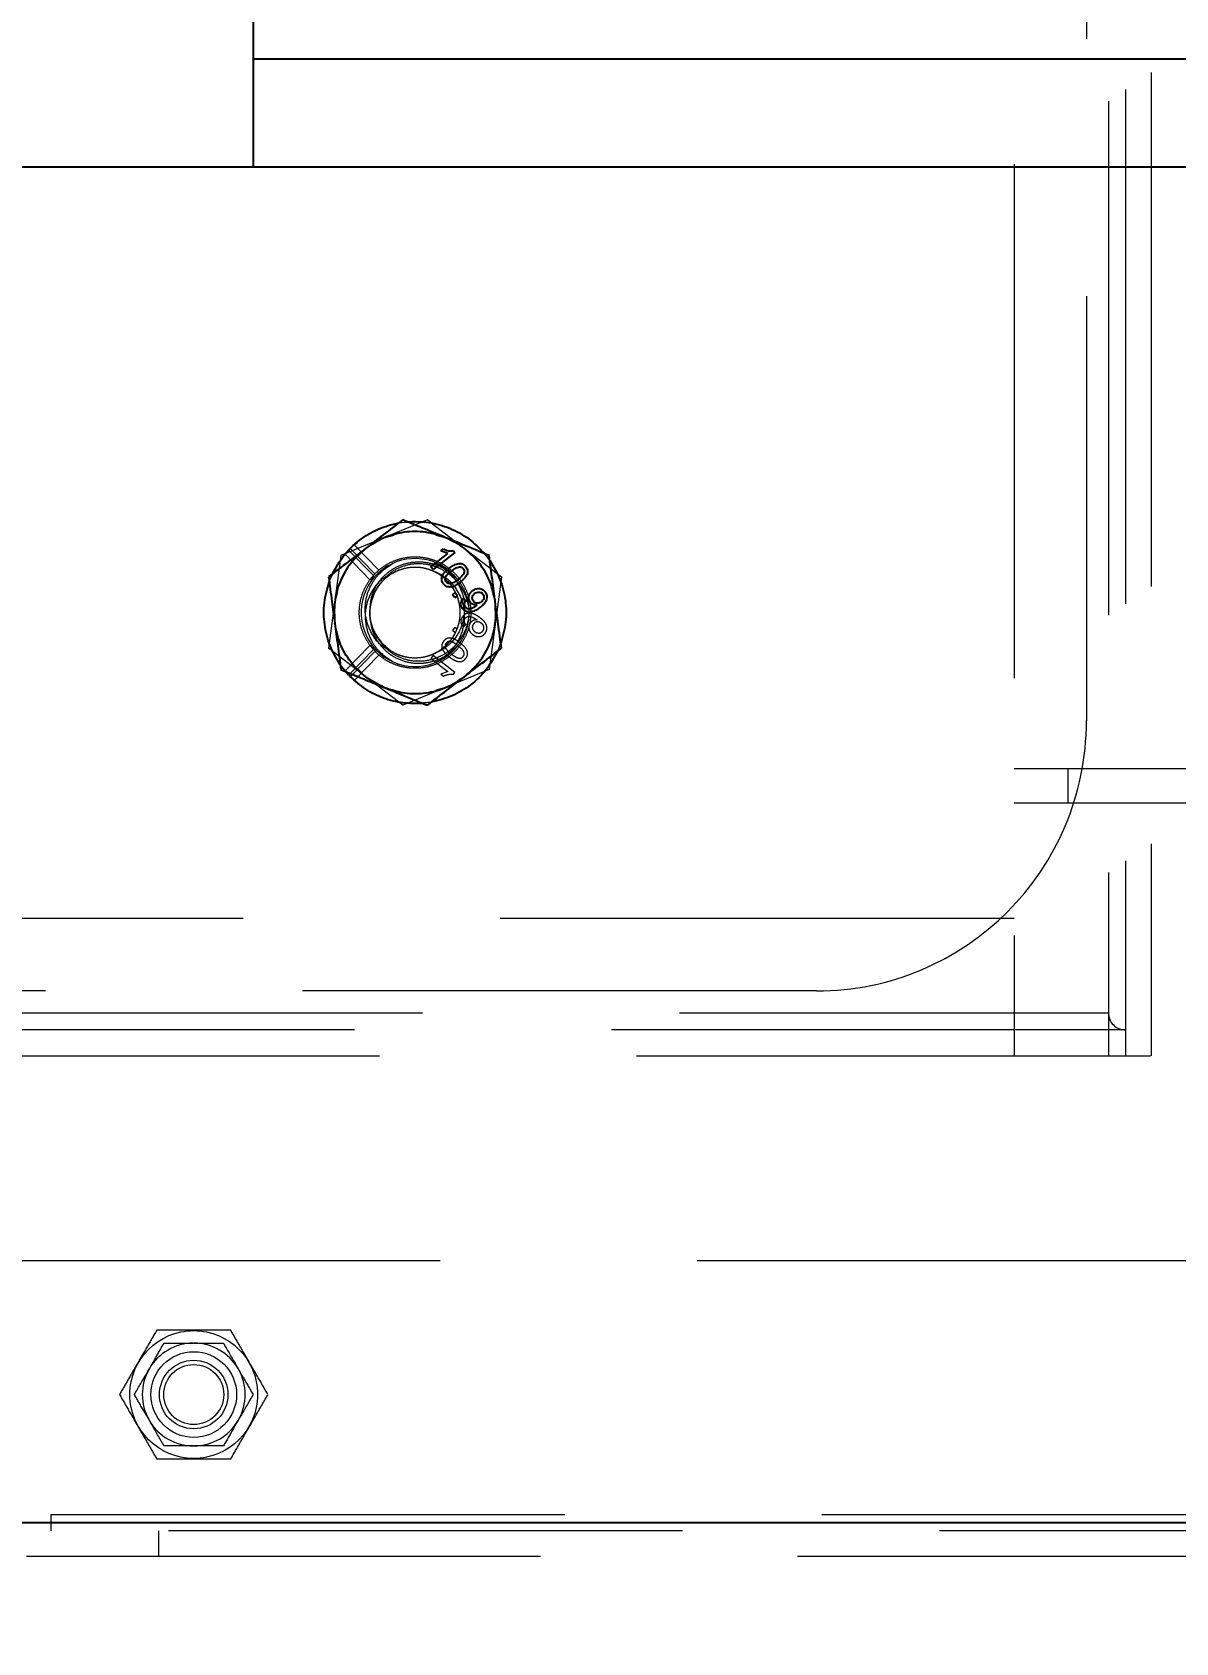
# Model space of a CAD drawing. Header units: millimetres. Extents: x 1293 to 41893, y 1011 to 26911.
# Drawn here: x 11863.1 to 12004.4, y 6409 to 6607.8 of the extents above; entities that cross this region are included whole.
import ezdxf

# ---------------------------------------------------------------- set-up
doc = ezdxf.new("R2010")
doc.units = ezdxf.units.MM
doc.header["$LTSCALE"] = 50
doc.linetypes.add('HIDDEN', pattern=[1.905, 1.27, -0.635])
doc.layers.add('CAPA_1', color=7, linetype='Continuous')
doc.layers.add('MAQUINAS', color=11, linetype='Continuous')
doc.styles.add('SLDTEXTSTYLE0', font='TXT', dxfattribs={"width": 0.75})
doc.dimstyles.new('SLDDIMSTYLE0', dxfattribs={"dimtxt": 100, "dimasz": 100, "dimexe": 0, "dimexo": 0.0625, "dimgap": 25, "dimtad": 2, "dimdec": 0, "dimlfac": 1.5, "dimrnd": 1e-09, "dimzin": 12, "dimdsep": 46, "dimtxsty": 'SLDTEXTSTYLE0', "dimsah": 1, "dimcen": 0.09, "dimadec": 0, "dimazin": 3, "dimtfac": 1, "dimtdec": 0, "dimtofl": 0, "dimtmove": 0, "dimatfit": 3, "dimfxl": 1, "dimfrac": 2, "dimtolj": 1, "dimtzin": 12, "dimarcsym": 0})

# ---------------------------------------------------------------- blocks, each defined once
blk = doc.blocks.new('_D_5')
at = {"layer": 'CAPA_1', "transparency": 16777216}
for p, q in [((11574.4, 7831.18), (17588.06, 7831.18)), ((17538.06, 7831.18), (17538.06, 4708.49)), ((16485.16, 4708.49), (17588.06, 4708.49))]:
    blk.add_line(p, q, dxfattribs=at)
for points in [[(17538.06, 7831.18), (17522.68, 7731.18), (17553.45, 7731.18)], [(17538.06, 4708.49), (17553.45, 4808.49), (17522.68, 4808.49)]]:
    blk.add_solid(points, dxfattribs=at)
at = {"layer": 'CAPA_1', "transparency": 16777216, "insert": (17409.15, 6122.06), "char_height": 100, "attachment_point": 1, "rotation": 90, "style": 'SLDTEXTSTYLE0'}
blk.add_mtext('4684', dxfattribs=at)
blk = doc.blocks.new('_D_15')
at = {"layer": 'CAPA_1', "transparency": 16777216}
for p, q in [((6530.12, 8742.38), (6530.12, 9415.65)), ((16745.16, 6492), (16745.16, 9415.65)), ((6530.12, 9365.65), (16745.16, 9365.65))]:
    blk.add_line(p, q, dxfattribs=at)
for points in [[(6530.12, 9365.65), (6630.12, 9350.26), (6630.12, 9381.03)], [(16745.16, 9365.65), (16645.16, 9381.03), (16645.16, 9350.26)]]:
    blk.add_solid(points, dxfattribs=at)
at = {"layer": 'CAPA_1', "transparency": 16777216, "insert": (11452.92, 9494.55), "char_height": 100, "attachment_point": 1, "style": 'SLDTEXTSTYLE0'}
blk.add_mtext('15323', dxfattribs=at)

msp = doc.modelspace()

# ---------------------------------------------------------------- linework, layer by layer
at = {"color": 1, "linetype": 'HIDDEN', "lineweight": 18}
for p, q in [((12001.3388204, 6888.6273361), (12001.3388204, 6481.4522048)), ((11998.1638204, 6886.5058689), (11998.1638204, 6481.4522048)), ((11996.0471537, 6885.0915575), (11996.0471537, 6481.4522048)), ((11984.4054871, 6877.3128445), (11984.4054871, 6481.4522048)), ((11993.3388204, 6861.0092857), (11993.3388204, 6522.7855382)), ((11984.4054871, 6516.9022048), (12028.0054871, 6516.9022048)), ((11991.0721537, 6512.6688715), (11991.0721537, 6516.9022048)), ((11984.4054871, 6512.6688715), (12028.0054871, 6512.6688715)), ((11984.4054871, 6498.3855382), (11668.9388204, 6498.3855382)), ((11960.0054871, 6489.4522048), (11693.3388204, 6489.4522048)), ((11657.2971537, 6486.7438715), (11996.0471537, 6486.7438715)), ((11998.1638204, 6484.6272048), (11655.1804871, 6484.6272048)), ((11652.0054871, 6481.4522048), (12001.3388204, 6481.4522048)), ((12199.2558603, 6456.1188715), (11828.7222326, 6456.1188715)), ((11883.1078309, 6445.9605382), (11883.0033009, 6445.9605382)), ((11877.5824371, 6442.830801), (11877.5301721, 6442.7402754)), ((11888.5809597, 6442.7402754), (11888.5286947, 6442.830801)), ((11877.5301721, 6436.480801), (11877.5824371, 6436.3902754)), ((11888.5286947, 6436.3902754), (11888.5809597, 6436.480801)), ((11883.0033009, 6433.2605382), (11883.1078309, 6433.2605382)), ((11865.3888993, 6424.7855382), (11865.3888993, 6422.7855382)), ((11865.3888993, 6424.7855382), (12126.3888993, 6424.7855382)), ((13753.1804871, 6422.7855382), (11114.4971537, 6422.7855382)), ((11878.7222326, 6422.7855382), (11878.7222326, 6419.6105382)), ((12497.3888993, 6419.6105382), (11828.7222326, 6419.6105382))]:
    msp.add_line(p, q, dxfattribs=at)
at = {"color": 7, "linetype": 'Continuous', "lineweight": 25}
msp.add_line((11730.6958163, 6423.7929069), (13055.031483, 6423.7929069), dxfattribs=at)
at = {"color": 1, "linetype": 'HIDDEN', "lineweight": 18}
for radius in [7.8901787, 5.2916667, 4.2333333, 3.7041667]:
    msp.add_circle((11883.0555659, 6439.6105382), radius, dxfattribs=at)
for centre, radius, start, end in [((11960.0054871, 6522.7855382), 33.3333333, 270, 0), ((11998.1638204, 6486.7438715), 2.1166667, 180, 270), ((11883.0555659, 6439.6105382), 6.3502151, 90.471574246, 149.528425754), ((11883.0555659, 6439.6105382), 6.3502151, 30.471574246, 89.528425754), ((11883.0555659, 6439.6105382), 6.3502151, 150.471574246, 209.528425754), ((11883.0555659, 6439.6105382), 6.3502151, 330.471574246, 29.528425754), ((11883.0555659, 6439.6105382), 6.3502151, 210.471574246, 269.528425754), ((11883.0555659, 6439.6105382), 6.3502151, 270.471574246, 329.528425754)]:
    msp.add_arc(centre, radius, start, end, dxfattribs=at)
for points, knots in [([(11878.4768075, 6447.5480382), (11878.0786055, 6446.8595226), (11877.2735619, 6445.467553), (11876.0803324, 6443.4043862), (11874.9392053, 6441.4313076), (11874.2393193, 6440.2211619), (11873.8861659, 6439.6105382)], [0, 0, 0, 0, 0.264433571, 0.5346044925, 0.7651675047, 1, 1, 1, 1]), ([(11887.6343244, 6447.5480382), (11887.2514913, 6447.5480382), (11886.1217211, 6447.5480382), (11884.1764094, 6447.5480382), (11881.458005, 6447.5480382), (11879.580815, 6447.5480382), (11878.4768075, 6447.5480382)], [0, 0, 0, 0, 0.1281443788, 0.3781639842, 0.6342876167, 1, 1, 1, 1]), ([(11892.2249659, 6439.6105382), (11891.8265687, 6440.2993914), (11891.0211441, 6441.6920197), (11889.8277168, 6443.7555285), (11888.6867677, 6445.7282993), (11887.9872798, 6446.9377566), (11887.6343244, 6447.5480382)], [0, 0, 0, 0, 0.2646037157, 0.5349392798, 0.7653344448, 1, 1, 1, 1]), ([(11877.5824371, 6442.830801), (11877.7875555, 6443.1860764), (11878.3994979, 6444.2459917), (11878.9940974, 6445.2758682), (11879.3893917, 6445.9605382)], [0, 0, 0, 0, 0.3351922062, 1, 1, 1, 1]), ([(11879.3893917, 6445.9605382), (11879.8140656, 6445.9605382), (11880.9950437, 6445.9605382), (11882.2192885, 6445.9605382), (11883.0033009, 6445.9605382)], [0, 0, 0, 0, 0.3595950484, 1, 1, 1, 1]), ([(11883.1078309, 6445.9605382), (11883.7317315, 6445.9605382), (11884.9562196, 6445.9605382), (11886.1407508, 6445.9605382), (11886.7217401, 6445.9605382)], [0, 0, 0, 0, 0.5095195514, 1, 1, 1, 1]), ([(11886.7217401, 6445.9605382), (11886.8359896, 6445.7626523), (11887.4242616, 6444.7437353), (11888.0358689, 6443.6844004), (11888.5286947, 6442.830801)], [0, 0, 0, 0, 0.1942119601, 1, 1, 1, 1]), ([(11875.7232175, 6439.6105382), (11875.837467, 6439.808424), (11876.425739, 6440.827341), (11877.0373463, 6441.8866759), (11877.5301721, 6442.7402754)], [0, 0, 0, 0, 0.1942119601, 1, 1, 1, 1]), ([(11888.5809597, 6442.7402754), (11888.7860781, 6442.385), (11889.3980205, 6441.3250846), (11889.99262, 6440.2952081), (11890.3879144, 6439.6105382)], [0, 0, 0, 0, 0.3351922062, 1, 1, 1, 1]), ([(11873.8861659, 6439.6105382), (11874.2845632, 6438.921685), (11875.0899878, 6437.5290566), (11876.2834151, 6435.4655478), (11877.4243642, 6433.492777), (11878.1238521, 6432.2833197), (11878.4768075, 6431.6730382)], [0, 0, 0, 0, 0.2646037157, 0.5349392798, 0.7653344448, 1, 1, 1, 1]), ([(11877.5301721, 6436.480801), (11877.3250538, 6436.8360764), (11876.7131114, 6437.8959917), (11876.1185119, 6438.9258682), (11875.7232175, 6439.6105382)], [0, 0, 0, 0, 0.3351922062, 1, 1, 1, 1]), ([(11887.6343244, 6431.6730382), (11888.0325263, 6432.3615537), (11888.83757, 6433.7535234), (11890.0307995, 6435.8166902), (11891.1719266, 6437.7897688), (11891.8718126, 6438.9999145), (11892.2249659, 6439.6105382)], [0, 0, 0, 0, 0.264433571, 0.5346044925, 0.7651675047, 1, 1, 1, 1]), ([(11890.3879144, 6439.6105382), (11890.2736649, 6439.4126523), (11889.6853929, 6438.3937353), (11889.0737856, 6437.3344004), (11888.5809597, 6436.480801)], [0, 0, 0, 0, 0.1942119601, 1, 1, 1, 1]), ([(11879.3893917, 6433.2605382), (11879.2751423, 6433.458424), (11878.6868703, 6434.477341), (11878.075263, 6435.5366759), (11877.5824371, 6436.3902754)], [0, 0, 0, 0, 0.19421196006, 1, 1, 1, 1]), ([(11888.5286947, 6436.3902754), (11888.3235764, 6436.035), (11887.711634, 6434.9750846), (11887.1170345, 6433.9452081), (11886.7217401, 6433.2605382)], [0, 0, 0, 0, 0.3351922062, 1, 1, 1, 1]), ([(11883.0033009, 6433.2605382), (11882.3794003, 6433.2605382), (11881.1549123, 6433.2605382), (11879.9703811, 6433.2605382), (11879.3893917, 6433.2605382)], [0, 0, 0, 0, 0.5095195514, 1, 1, 1, 1]), ([(11886.7217401, 6433.2605382), (11886.2970663, 6433.2605382), (11885.1160881, 6433.2605382), (11883.8918434, 6433.2605382), (11883.1078309, 6433.2605382)], [0, 0, 0, 0, 0.3595950484, 1, 1, 1, 1]), ([(11878.4768075, 6431.6730382), (11879.5808178, 6431.6730382), (11881.4386387, 6431.6730382), (11884.1561369, 6431.6730382), (11886.1025603, 6431.6730382), (11887.2514974, 6431.6730382), (11887.6343244, 6431.6730382)], [0, 0, 0, 0, 0.3657108626, 0.6154157302, 0.871856154, 1, 1, 1, 1])]:
    msp.add_open_spline(points, degree=3, knots=knots, dxfattribs=at)
at = {"layer": 'MAQUINAS', "linetype": 'Continuous', "lineweight": 25}
for p, q in [((11890.3934895, 6611.1769069), (11890.3934895, 6591.1769069)), ((12177.0601733, 6604.5102403), (11890.3934895, 6604.5102403)), ((12177.0601733, 6591.1769069), (11730.6958163, 6591.1769069)), ((11915.3285114, 6543.5769087), (11912.6149231, 6541.4880993)), ((11913.5795687, 6543.7819405), (11913.9002853, 6544.028815)), ((11914.461682, 6543.4636933), (11913.5795687, 6543.7819405)), ((11915.1561177, 6543.8008667), (11915.3285114, 6543.5769087)), ((11912.347127, 6541.8359953), (11914.461682, 6543.4636933)), ((11912.6149231, 6541.4880993), (11912.347127, 6541.8359953)), ((11915.0250877, 6538.3570359), (11915.3729836, 6538.624832)), ((11915.2928838, 6538.00914), (11915.0250877, 6538.3570359)), ((11915.6407797, 6538.276936), (11915.2928838, 6538.00914)), ((11915.3729836, 6538.624832), (11915.6407797, 6538.276936)), ((11916.3823598, 6537.961319), (11916.6849454, 6537.6402027)), ((11917.9944378, 6537.0388996), (11918.0595002, 6537.091579)), ((11902.1951488, 6528.4632985), (11901.7465772, 6528.9697264)), ((11902.1951488, 6528.4632985), (11902.3884307, 6528.6612963)), ((11902.3909806, 6528.260317), (11902.6693222, 6528.5454501))]:
    msp.add_line(p, q, dxfattribs=at)
at = {"layer": 'MAQUINAS', "linetype": 'HIDDEN', "lineweight": 18}
for p, q in [((11911.9181788, 6547.6228082), (11901.2433929, 6543.2202773)), ((11912.397661, 6547.2537224), (11911.9181788, 6547.6228082)), ((11906.5807859, 6545.4215427), (11907.8274384, 6545.7535401)), ((11907.8888419, 6547.0998635), (11908.6244904, 6547.2850493)), ((11908.389318, 6547.2537224), (11909.4281789, 6547.3921073)), ((11908.8461406, 6547.314575), (11909.9689104, 6547.3740415)), ((11912.397661, 6547.2537224), (11921.0682754, 6540.5794379)), ((11912.9595406, 6545.7535401), (11914.2195581, 6545.4138537)), ((11901.8799739, 6543.4828181), (11902.1951488, 6543.8905154)), ((11902.1951488, 6543.8905154), (11905.2522558, 6540.7588164)), ((11902.3909806, 6544.0934968), (11902.8797179, 6544.5587791)), ((11905.4443317, 6540.9656453), (11902.3909806, 6544.0934968)), ((11902.8797179, 6544.5587791), (11903.2735478, 6544.8483422)), ((11905.9368248, 6541.4270801), (11902.8797179, 6544.5587791)), ((11904.2245614, 6544.0265731), (11903.3829074, 6543.187489)), ((11906.5807859, 6545.4215427), (11905.4362594, 6544.7630813)), ((11916.4932271, 6544.101123), (11917.4040715, 6543.187489)), ((11918.8069677, 6543.6157442), (11919.7408287, 6542.400596)), ((11901.2433929, 6543.2202773), (11899.7187036, 6531.774376)), ((11901.7465772, 6543.3840875), (11904.8257171, 6540.229818)), ((11906.0493076, 6541.5053336), (11905.9368248, 6541.4270801)), ((11918.9842073, 6543.4509781), (11919.6234827, 6542.6204906)), ((11899.6900463, 6539.5061077), (11899.8685086, 6540.1491578)), ((11899.7986001, 6539.9796512), (11900.1981858, 6540.9485237)), ((11899.9441788, 6540.3326349), (11900.4768943, 6541.3960519)), ((11905.2522558, 6540.7588164), (11904.8351577, 6540.1890732)), ((11905.9368248, 6541.4270801), (11905.4443317, 6540.9656453)), ((11908.385869, 6541.3876672), (11908.2581401, 6541.3216555)), ((11914.6118715, 6541.3170203), (11914.4599812, 6541.4597177)), ((11921.0682754, 6540.5794379), (11919.5435861, 6529.1335366)), ((11900.8168563, 6538.7429581), (11900.4810482, 6537.4973266)), ((11900.8168563, 6533.6108558), (11900.4810246, 6534.8719062)), ((11915.2928838, 6534.3446739), (11915.0250877, 6533.996778)), ((11915.0250877, 6533.996778), (11915.3729836, 6533.7289819)), ((11915.6407797, 6534.0768778), (11915.2928838, 6534.3446739)), ((11916.3823598, 6534.3924949), (11916.6849454, 6534.7136112)), ((11916.8319118, 6534.5717367), (11917.0029698, 6535.3104701)), ((11917.9944378, 6535.3149143), (11918.0595002, 6535.2622349)), ((11920.3059308, 6534.8564872), (11919.9701226, 6533.6108558)), ((11908.8688002, 6524.7310057), (11899.7187036, 6531.774376)), ((11901.7465772, 6528.9697264), (11904.8257171, 6532.1239959)), ((11902.3884307, 6528.6612963), (11905.2522558, 6531.5949975)), ((11904.8026534, 6532.1630695), (11905.5472969, 6531.3004024)), ((11905.2522558, 6531.5949975), (11904.8257171, 6532.1239959)), ((11905.8740151, 6532.961592), (11906.1913099, 6532.5190957)), ((11920.6740672, 6531.6120533), (11920.316065, 6530.9673646)), ((11920.9883788, 6532.3741627), (11920.5887932, 6531.4052902)), ((11921.1085643, 6532.8984468), (11920.7572598, 6531.8137698)), ((11902.4508546, 6528.2117789), (11901.1431636, 6529.7714247)), ((11901.7465772, 6528.9697264), (11901.1634963, 6529.7333233)), ((11905.4443317, 6531.3881686), (11902.6693222, 6528.5454501)), ((11905.9368248, 6530.9267338), (11902.8797179, 6527.7950348)), ((11912.6149231, 6530.8657145), (11912.347127, 6530.5178186)), ((11912.347127, 6530.5178186), (11914.461682, 6528.8901206)), ((11915.3285114, 6528.7769052), (11912.6149231, 6530.8657145)), ((11914.2151481, 6530.7534227), (11914.6608169, 6531.0717542)), ((11904.2937519, 6528.2526908), (11903.3829074, 6529.1663249)), ((11919.5435861, 6529.1335366), (11908.8688002, 6524.7310057)), ((11914.461682, 6528.8901206), (11913.5795687, 6528.5718734)), ((11913.5795687, 6528.5718734), (11913.9002853, 6528.3249989)), ((11915.1561177, 6528.5529472), (11915.3285114, 6528.7769052)), ((11914.2061931, 6526.9322711), (11912.9595406, 6526.6002738)), ((11912.4615136, 6525.1197214), (11910.9194717, 6524.9721302)), ((11912.397661, 6525.1000915), (11911.3588, 6524.9617065))]:
    msp.add_line(p, q, dxfattribs=at)
msp.add_arc((11910.3934895, 6536.1769069), 6.6666667, 37.587605897, 307.587605897, dxfattribs=at)
at = {"layer": 'MAQUINAS', "linetype": 'Continuous', "lineweight": 25}
for points, knots in [([(11908.8688002, 6547.6228082), (11908.0691385, 6547.0072613), (11906.5681901, 6545.8518926), (11905.0180312, 6544.6586437), (11904.2937519, 6544.101123)], [0, 0, 0, 0, 0.5327709195, 1, 1, 1, 1]), ([(11914.2061931, 6545.4215427), (11913.3612264, 6545.7700267), (11911.5527631, 6546.5158792), (11909.8017102, 6547.2380543), (11908.8688002, 6547.6228082)], [0, 0, 0, 0, 0.46722908045, 1, 1, 1, 1]), ([(11904.2937519, 6544.101123), (11903.5694725, 6543.5436024), (11902.0193136, 6542.3503535), (11900.5183652, 6541.1949847), (11899.7187036, 6540.5794379)], [0, 0, 0, 0, 0.4672290805, 1, 1, 1, 1]), ([(11913.9002853, 6544.028815), (11914.101165, 6543.9422677), (11914.5022299, 6543.7694725), (11914.9384068, 6543.790414), (11915.1561177, 6543.8008667)], [0, 0, 0, 0, 0.5008657323, 1, 1, 1, 1]), ([(11919.5435861, 6543.2202773), (11918.610676, 6543.6050311), (11916.8596232, 6544.3272062), (11915.0511598, 6545.0730587), (11914.2061931, 6545.4215427)], [0, 0, 0, 0, 0.5327709195, 1, 1, 1, 1]), ([(11913.7140284, 6540.5292055), (11913.7586339, 6540.6431323), (11913.84791, 6540.8711521), (11914.1532107, 6541.2583351), (11914.4349276, 6541.4924632), (11914.6227254, 6541.6485375)], [0, 0, 0, 0, 0.249753552, 0.499871473, 1, 1, 1, 1]), ([(11914.6227254, 6541.6485375), (11914.7793903, 6541.7625139), (11915.0923337, 6541.9901856), (11915.5436914, 6542.1966551), (11915.9312107, 6542.2485662), (11916.2213842, 6542.1992668), (11916.4764451, 6542.0574458), (11916.6037674, 6541.9108164), (11916.6674917, 6541.837429)], [0, 0, 0, 0, 0.2504817087, 0.5003455958, 0.6317049057, 0.7502211388, 0.8749866995, 1, 1, 1, 1]), ([(11914.8916087, 6541.3014784), (11915.0443478, 6541.4126885), (11915.2734434, 6541.5794939), (11915.6091244, 6541.7603706), (11915.7949304, 6541.7988445), (11915.8877111, 6541.8180562)], [0, 0, 0, 0, 0.5003723119, 0.7505151407, 1, 1, 1, 1]), ([(11916.3514564, 6541.6002177), (11916.3889658, 6541.5406584), (11916.463983, 6541.4215426), (11916.4752552, 6541.2062647), (11916.4236689, 6541.0013955), (11916.1913673, 6540.648679), (11915.9155885, 6540.431505), (11915.6949969, 6540.2577906)], [0, 0, 0, 0, 0.1247447425, 0.2494837578, 0.3744708184, 0.4996480989, 1, 1, 1, 1]), ([(11915.8877111, 6541.8180562), (11915.9322079, 6541.8164463), (11916.0211728, 6541.8132276), (11916.1491872, 6541.7718283), (11916.2642317, 6541.701425), (11916.322378, 6541.6339575), (11916.3514564, 6541.6002177)], [0, 0, 0, 0, 0.2501584562, 0.5001555724, 0.7500324303, 1, 1, 1, 1]), ([(11916.6674917, 6541.837429), (11916.7216995, 6541.7567672), (11916.8300706, 6541.5955097), (11916.9038804, 6541.3088636), (11916.8801669, 6541.0141647), (11916.6326365, 6540.4824365), (11916.259713, 6540.1637353), (11915.9617058, 6539.9090578)], [0, 0, 0, 0, 0.125373348, 0.2506437386, 0.375697515, 0.5011131747, 1, 1, 1, 1]), ([(11920.3059308, 6537.4973266), (11920.1852434, 6538.4033312), (11919.9269389, 6540.3424327), (11919.6768345, 6542.2199765), (11919.5435861, 6543.2202773)], [0, 0, 0, 0, 0.4672290805, 1, 1, 1, 1]), ([(11899.7187036, 6540.5794379), (11899.8519519, 6539.5791371), (11900.1020564, 6537.7015933), (11900.3603609, 6535.7624918), (11900.4810482, 6534.8564872)], [0, 0, 0, 0, 0.5327709195, 1, 1, 1, 1]), ([(11913.9191138, 6539.7218401), (11913.840132, 6539.8438028), (11913.7215079, 6540.0269805), (11913.6900919, 6540.2795923), (11913.6939399, 6540.4232119), (11913.7073323, 6540.4938747), (11913.7140284, 6540.5292055)], [0, 0, 0, 0, 0.4987953461, 0.7491482596, 0.8745764119, 1, 1, 1, 1]), ([(11915.9617058, 6539.9090578), (11915.8052382, 6539.7950803), (11915.4926804, 6539.5674001), (11915.0453025, 6539.3640692), (11914.6591066, 6539.3102948), (11914.3681045, 6539.3567122), (11914.1096783, 6539.5017297), (11913.9826754, 6539.6484236), (11913.9191138, 6539.7218401)], [0, 0, 0, 0, 0.2504758129, 0.5003473544, 0.6257683408, 0.7501761831, 0.8749696966, 1, 1, 1, 1]), ([(11914.2322202, 6539.9628565), (11914.1952495, 6540.0226013), (11914.1212876, 6540.1421239), (11914.1140539, 6540.3565989), (11914.1618898, 6540.5617749), (11914.3980343, 6540.9114773), (11914.6722645, 6541.1281622), (11914.8916087, 6541.3014784)], [0, 0, 0, 0, 0.1246963828, 0.2494616582, 0.3744323466, 0.4996371137, 1, 1, 1, 1]), ([(11915.6949969, 6540.2577906), (11915.4713527, 6540.0898913), (11915.1917524, 6539.8799833), (11914.7932118, 6539.7426537), (11914.5825782, 6539.7473587), (11914.3777, 6539.810751), (11914.2806995, 6539.9121693), (11914.2322202, 6539.9628565)], [0, 0, 0, 0, 0.5004095025, 0.6256126137, 0.7505796735, 0.875343692, 1, 1, 1, 1]), ([(11916.2635847, 6536.6761198), (11916.197602, 6536.7764766), (11916.0983825, 6536.9273849), (11916.0476987, 6537.1628949), (11916.0473534, 6537.4014878), (11916.1426582, 6537.6943131), (11916.3023752, 6537.8722234), (11916.3823598, 6537.961319)], [0, 0, 0, 0, 0.2498594906, 0.3757183909, 0.500481002, 0.7498462328, 1, 1, 1, 1]), ([(11916.6849454, 6537.6402027), (11916.6358418, 6537.5818399), (11916.5471604, 6537.4764364), (11916.4809478, 6537.3138052), (11916.4726624, 6537.1827233), (11916.4917891, 6537.0805284), (11916.530319, 6536.9835163), (11916.5704401, 6536.9273028), (11916.5904993, 6536.8991979)], [0, 0, 0, 0, 0.2764767993, 0.4993179598, 0.6237184282, 0.7494961879, 0.8747561628, 1, 1, 1, 1]), ([(11917.2268142, 6537.4400821), (11917.1879562, 6537.496743), (11917.1102664, 6537.6100264), (11917.045179, 6537.8064107), (11917.0239171, 6538.0118933), (11917.047874, 6538.216928), (11917.1121239, 6538.4141052), (11917.2479762, 6538.6547869), (11917.4038642, 6538.7917568), (11917.5074419, 6538.8827647)], [0, 0, 0, 0, 0.1250740585, 0.2500636243, 0.3732612247, 0.5001992382, 0.6242961009, 0.7503685137, 1, 1, 1, 1]), ([(11917.6215146, 6537.575099), (11917.5719705, 6537.6507777), (11917.4977398, 6537.7641652), (11917.4650189, 6537.9424987), (11917.4711114, 6538.0772984), (11917.5062836, 6538.208127), (11917.5880893, 6538.3696515), (11917.6894379, 6538.4603788), (11917.756756, 6538.5206421)], [0, 0, 0, 0, 0.24952054608, 0.37385078373, 0.49988878406, 0.62409559316, 0.75031544223, 1, 1, 1, 1]), ([(11917.5074419, 6538.8827647), (11917.6286395, 6538.9635006), (11917.8112364, 6539.0851377), (11918.0951979, 6539.1524718), (11918.3141131, 6539.1586482), (11918.5275723, 6539.1195424), (11918.798971, 6539.0105365), (11918.9484473, 6538.8510362), (11919.0483662, 6538.7444167)], [0, 0, 0, 0, 0.2498688585, 0.3764535287, 0.5003476657, 0.6272386366, 0.7508240847, 1, 1, 1, 1]), ([(11918.5862364, 6537.497039), (11918.5104856, 6537.4458975), (11918.3958724, 6537.3685188), (11918.219032, 6537.3201143), (11918.0813144, 6537.3135439), (11917.9474829, 6537.3373017), (11917.777399, 6537.4072088), (11917.6839923, 6537.5078094), (11917.6215146, 6537.575099)], [0, 0, 0, 0, 0.2499764907, 0.3782221671, 0.5003423322, 0.6274524307, 0.7508110927, 1, 1, 1, 1]), ([(11917.756756, 6538.5206421), (11917.8365059, 6538.5739978), (11917.9957958, 6538.6805687), (11918.241107, 6538.7180132), (11918.4300174, 6538.6918906), (11918.6109695, 6538.6238009), (11918.7097657, 6538.5199987), (11918.7762661, 6538.4501287)], [0, 0, 0, 0, 0.25025039885, 0.49984175183, 0.62957629764, 0.75066535386, 1, 1, 1, 1]), ([(11919.0483662, 6538.7444167), (11919.100784, 6538.6654813), (11919.2056039, 6538.5076343), (11919.2750592, 6538.2287519), (11919.2763109, 6537.9436709), (11919.1726347, 6537.5772177), (11918.8853958, 6537.1888917), (11918.5922201, 6536.9528217), (11918.4452547, 6536.8344826)], [0, 0, 0, 0, 0.1250635897, 0.2500895576, 0.3751100052, 0.5001693996, 0.7494409524, 1, 1, 1, 1]), ([(11918.7762661, 6538.4501287), (11918.825244, 6538.3719861), (11918.898438, 6538.2552074), (11918.9181221, 6538.0714325), (11918.9007257, 6537.9353892), (11918.8548388, 6537.804918), (11918.7602774, 6537.6471879), (11918.6557109, 6537.5569761), (11918.5862364, 6537.497039)], [0, 0, 0, 0, 0.2490168506, 0.3721383925, 0.4993654558, 0.6235619335, 0.7498926933, 1, 1, 1, 1]), ([(11918.4452547, 6536.8344826), (11918.2788955, 6536.7131442), (11917.9467425, 6536.4708797), (11917.462618, 6536.2635778), (11917.0483614, 6536.2302963), (11916.743272, 6536.2949343), (11916.4684479, 6536.4433582), (11916.3318916, 6536.5985109), (11916.2635847, 6536.6761198)], [0, 0, 0, 0, 0.25048494292, 0.50011851407, 0.62789918516, 0.75009236964, 0.87499367523, 1, 1, 1, 1]), ([(11916.5904993, 6536.8991979), (11916.6347094, 6536.8499506), (11916.7230927, 6536.751497), (11916.9039027, 6536.6629115), (11917.1022984, 6536.6322192), (11917.4914698, 6536.719301), (11917.7709833, 6536.8969109), (11917.9944378, 6537.0388996)], [0, 0, 0, 0, 0.1252073258, 0.2503100191, 0.3753386279, 0.5006201474, 1, 1, 1, 1]), ([(11918.0595002, 6537.091579), (11917.9810008, 6537.0885179), (11917.823509, 6537.0823766), (11917.5952182, 6537.1505329), (11917.3841908, 6537.2628683), (11917.2791947, 6537.381099), (11917.2268142, 6537.4400821)], [0, 0, 0, 0, 0.2489431767, 0.4994502947, 0.7502849385, 1, 1, 1, 1]), ([(11921.0682754, 6531.774376), (11920.935027, 6532.7746767), (11920.6849226, 6534.6522206), (11920.4266181, 6536.591322), (11920.3059308, 6537.4973266)], [0, 0, 0, 0, 0.5327709195, 1, 1, 1, 1]), ([(11900.4810482, 6534.8564872), (11900.6017356, 6533.9504826), (11900.86004, 6532.0113812), (11901.1101445, 6530.1338374), (11901.2433929, 6529.1335366)], [0, 0, 0, 0, 0.46722908045, 1, 1, 1, 1]), ([(11916.4932271, 6528.2526908), (11917.2175064, 6528.8102115), (11918.7676654, 6530.0034604), (11920.2686138, 6531.1588291), (11921.0682754, 6531.774376)], [0, 0, 0, 0, 0.4672290805, 1, 1, 1, 1]), ([(11901.2433929, 6529.1335366), (11902.1763029, 6528.7487827), (11903.9273558, 6528.0266076), (11905.7358192, 6527.2807551), (11906.5807859, 6526.9322711)], [0, 0, 0, 0, 0.5327709195, 1, 1, 1, 1]), ([(11911.9181788, 6524.7310057), (11912.7178405, 6525.3465525), (11914.2187889, 6526.5019213), (11915.7689478, 6527.6951702), (11916.4932271, 6528.2526908)], [0, 0, 0, 0, 0.5327709195, 1, 1, 1, 1]), ([(11906.5807859, 6526.9322711), (11907.4257525, 6526.5837872), (11909.2342159, 6525.8379346), (11910.9852688, 6525.1157596), (11911.9181788, 6524.7310057)], [0, 0, 0, 0, 0.46722908045, 1, 1, 1, 1])]:
    msp.add_open_spline(points, degree=3, knots=knots, dxfattribs=at)
for points in [[(11900.1981858, 6540.9485237), (11900.6335118, 6541.7334687), (11901.5041638, 6543.3033588), (11903.4701073, 6545.171126), (11905.778716, 6546.5937343), (11907.5191173, 6547.0337264), (11908.389318, 6547.2537224)], [(11914.2061931, 6545.4215427), (11913.3737599, 6545.6934749), (11911.7088934, 6546.2373392), (11909.0597769, 6546.1891388), (11906.490418, 6545.5421948), (11905.0259739, 6544.5814803), (11904.2937519, 6544.101123)], [(11909.4281789, 6547.3921073), (11910.3256243, 6547.4075765), (11912.120515, 6547.4385147), (11914.7210206, 6546.6698413), (11917.1073398, 6545.3818317), (11918.3585848, 6544.094596), (11918.9842073, 6543.4509781)], [(11904.2937519, 6544.101123), (11903.6420351, 6543.5161808), (11902.3386015, 6542.3462963), (11901.055786, 6540.0279938), (11900.3313765, 6537.4793918), (11900.4311576, 6535.7307888), (11900.4810482, 6534.8564872)], [(11920.3059308, 6537.4973266), (11920.1252143, 6538.354201), (11919.7637813, 6540.0679499), (11918.3974803, 6542.3380519), (11916.5525309, 6544.23971), (11914.9883057, 6545.0275985), (11914.2061931, 6545.4215427)], [(11919.6234827, 6542.6204906), (11920.085602, 6541.8510147), (11921.0098407, 6540.3120629), (11921.6444028, 6537.6756223), (11921.7221134, 6534.9650044), (11921.232957, 6533.2377766), (11920.9883788, 6532.3741627)], [(11901.1634963, 6529.7333233), (11900.701377, 6530.5027992), (11899.7771383, 6532.041751), (11899.1425762, 6534.6781916), (11899.0648656, 6537.3888095), (11899.554022, 6539.1160373), (11899.7986001, 6539.9796512)], [(11916.4932271, 6528.2526908), (11917.1449439, 6528.8376331), (11918.4483774, 6530.0075176), (11919.7311929, 6532.32582), (11920.4556025, 6534.8744221), (11920.3558213, 6536.6230251), (11920.3059308, 6537.4973266)], [(11906.5807859, 6526.9322711), (11905.7986732, 6527.3262154), (11904.234448, 6528.1141039), (11902.3894987, 6530.015762), (11901.0231976, 6532.285864), (11900.6617647, 6533.9996128), (11900.4810482, 6534.8564872)], [(11920.5887932, 6531.4052902), (11920.1534672, 6530.6203452), (11919.2828152, 6529.0504551), (11917.3168717, 6527.1826879), (11915.008263, 6525.7600796), (11913.2678617, 6525.3200875), (11912.397661, 6525.1000915)], [(11911.3588, 6524.9617065), (11910.5346259, 6524.9428551), (11908.8862775, 6524.9051521), (11906.4803278, 6525.5383283), (11904.2375395, 6526.6150857), (11903.0065002, 6527.7119066), (11902.3909806, 6528.260317)], [(11906.5807859, 6526.9322711), (11907.4132191, 6526.660339), (11909.0780856, 6526.1164747), (11911.7272021, 6526.1646751), (11914.296561, 6526.811619), (11915.7610051, 6527.7723336), (11916.4932271, 6528.2526908)]]:
    msp.add_open_spline(points, degree=3, dxfattribs=at)
at = {"layer": 'MAQUINAS', "linetype": 'HIDDEN', "lineweight": 18}
for points in [[(11904.8257171, 6532.1239959), (11904.5861622, 6532.4947189), (11904.1070526, 6533.2361651), (11903.6742001, 6534.4962947), (11903.4735573, 6535.8074858), (11903.5311211, 6537.1351161), (11903.8397861, 6538.4267696), (11904.3895475, 6539.6359583), (11905.1598462, 6540.7179901), (11906.1224739, 6541.6331758), (11907.2420334, 6542.3478687), (11908.4773936, 6542.8358124), (11909.7831599, 6543.0790763), (11911.1113526, 6543.0687222), (11912.4131676, 6542.8051303), (11913.6407702, 6542.2979863), (11914.7490524, 6541.5659251), (11915.6972907, 6540.635846), (11916.4506424, 6539.5419245), (11916.9814258, 6538.3243564), (11917.2701375, 6537.027881), (11917.3061688, 6535.7001367), (11917.0881957, 6534.3899112), (11916.6242277, 6533.1453485), (11915.9313127, 6532.0121791), (11915.0349134, 6531.0320426), (11913.9679614, 6530.240948), (11912.7696846, 6529.6679859), (11911.4840279, 6529.3341271), (11910.1585509, 6529.2519472), (11908.8407692, 6529.4233158), (11907.5835403, 6529.8462283), (11906.4165054, 6530.4891262), (11905.7683896, 6531.0884878), (11905.4443317, 6531.3881686)], [(11905.9685003, 6532.7707312), (11905.589204, 6533.4010804), (11904.8306112, 6534.6617789), (11904.7201278, 6536.9224387), (11905.4249953, 6539.0323672), (11906.8992309, 6540.7175537), (11908.9019631, 6541.7087948), (11911.1326974, 6541.8585726), (11913.2506434, 6541.1431755), (11914.9336852, 6539.671764), (11915.9254876, 6537.6682648), (11916.075165, 6535.4377749), (11915.3596082, 6533.3196182), (11913.8889357, 6531.6371744), (11911.8826405, 6530.6431906), (11909.6625955, 6530.5016409), (11907.5054555, 6531.1868682), (11906.4808187, 6532.2427768), (11905.9685003, 6532.7707312)], [(11915.6763002, 6540.2433987), (11915.9236046, 6539.8815399), (11916.4182134, 6539.1578222), (11916.868246, 6537.915659), (11917.1010295, 6536.6151551), (11917.0355133, 6535.7410197), (11917.0027553, 6535.303952)], [(11905.9685003, 6532.7707312), (11905.7613531, 6533.0738314), (11905.3470588, 6533.680032), (11904.9701024, 6534.720493), (11904.7751183, 6535.8098214), (11904.8299959, 6536.5420149), (11904.8574347, 6536.9081117)]]:
    msp.add_open_spline(points, degree=3, dxfattribs=at)
for points, knots in [([(11907.3400531, 6531.5066359), (11907.0443832, 6531.640792), (11906.0966851, 6532.0707967), (11904.9859085, 6533.5096224), (11904.2103812, 6535.5031284), (11904.2039399, 6537.6576487), (11904.837433, 6539.4869595), (11905.9688811, 6541.1254432), (11907.0342524, 6541.8368141), (11907.6726152, 6542.2630624)], [0, 0, 0, 0, 0.073226445, 0.2347095536, 0.3940996138, 0.5545736242, 0.712039106, 0.827455906, 1, 1, 1, 1]), ([(11904.8574347, 6536.9081117), (11904.9004896, 6537.299798), (11904.9855424, 6538.0735563), (11905.4972951, 6539.3898983), (11906.4406285, 6540.7060118), (11907.9012629, 6541.7908046), (11909.5685011, 6542.3891555), (11911.334565, 6542.5068808), (11913.0627852, 6542.119999), (11914.5647123, 6541.3485778), (11915.3301031, 6540.5875999), (11915.6763002, 6540.2433987)], [0, 0, 0, 0, 0.0816770011, 0.1613491513, 0.291035136, 0.4131476663, 0.5342207305, 0.6547643612, 0.776345221, 0.8988377529, 1, 1, 1, 1]), ([(11905.9685003, 6532.7707312), (11906.1326339, 6532.5744896), (11906.5427021, 6532.0842035), (11907.1401326, 6531.6168409), (11907.6869205, 6531.2873914), (11908.07151, 6531.0908908), (11908.5602942, 6530.8917503), (11908.9293401, 6530.7841379), (11909.1317725, 6530.7371796), (11909.1320974, 6530.7371043), (11909.1325803, 6530.7369923), (11909.1334551, 6530.7367896), (11909.1350569, 6530.7364188), (11909.1380435, 6530.7357285), (11909.1437801, 6530.7344067), (11909.1553105, 6530.7317664), (11909.1800082, 6530.7261816), (11909.2372444, 6530.7135942), (11909.4136892, 6530.6773593), (11910.015197, 6530.5812466), (11910.6974852, 6530.5783788), (11911.3597244, 6530.6735507), (11911.7398689, 6530.7517939), (11912.1657165, 6530.8742415), (11912.5419901, 6531.0183281), (11912.7703897, 6531.1231003), (11912.9991443, 6531.2351828), (11913.2898659, 6531.394618), (11913.6892293, 6531.6605646), (11914.0643415, 6531.9597847), (11914.3940258, 6532.2726235), (11914.7151187, 6532.6295658), (11915.0436075, 6533.0647019), (11915.2963204, 6533.4897424), (11915.436235, 6533.7766365), (11915.5419692, 6534.008212), (11915.6656767, 6534.315891), (11915.8058671, 6534.7749503), (11915.9061753, 6535.2443793), (11915.9692849, 6535.7480835), (11915.9850474, 6536.2510525), (11915.9567785, 6536.7159731), (11915.9025995, 6537.1137957), (11915.8443346, 6537.3990432), (11915.8018488, 6537.5677734), (11915.745659, 6537.7787829), (11915.6474657, 6538.0886375), (11915.4740844, 6538.5073943), (11915.2921129, 6538.8664305), (11915.1122514, 6539.1687956), (11914.8232889, 6539.5957278), (11914.36401, 6540.1387948), (11913.6978336, 6540.7059414), (11913.0378275, 6541.1116842), (11912.4226229, 6541.3915471), (11911.8368378, 6541.5833331), (11911.2460754, 6541.7059428), (11910.6451268, 6541.7660718), (11909.6080322, 6541.7587078), (11908.1286567, 6541.4040818), (11906.5109661, 6540.3348485), (11905.2993084, 6538.7855162), (11905.0047261, 6537.533914), (11904.8574347, 6536.9081117)], [0, 0, 0, 0, 0.0250183695, 0.062505402, 0.0734573296, 0.0875361625, 0.1047408678, 0.1250701816, 0.1250803608, 0.1250883984, 0.1251028382, 0.1251289004, 0.1251763232, 0.1252638228, 0.125429052, 0.1257527387, 0.1264220597, 0.1279084378, 0.131491095, 0.1440580079, 0.1875385461, 0.197473594, 0.2095664056, 0.2255093016, 0.2408045385, 0.2489692382, 0.2501056218, 0.265748455, 0.2813911903, 0.2970338278, 0.3126763678, 0.3258384281, 0.3440073869, 0.3659743315, 0.3741241349, 0.3752533996, 0.3909020106, 0.4065504227, 0.422198637, 0.4378466546, 0.4561989216, 0.4713844006, 0.4834019456, 0.4954852888, 0.4998684278, 0.5004379053, 0.5168673761, 0.5316456758, 0.5447725018, 0.5562475856, 0.5660706926, 0.5952358392, 0.6255591059, 0.651347791, 0.670842651, 0.691621494, 0.7115649496, 0.7298045648, 0.7506541574, 0.8129902502, 0.8753265879, 0.9376631711, 1, 1, 1, 1]), ([(11917.0027553, 6537.0498619), (11916.9259295, 6537.3612003), (11916.7722661, 6537.9839248), (11916.408209, 6538.779903), (11915.9856767, 6539.4803773), (11915.4941665, 6540.1154786), (11914.7086216, 6540.8876145), (11913.8906004, 6541.421178), (11913.1662364, 6541.7447017), (11912.7630683, 6541.8949524), (11912.3212847, 6542.025086), (11911.4649875, 6542.2033754), (11910.1715131, 6542.2405964), (11908.5365294, 6541.8083327), (11907.2165702, 6541.076847), (11906.6458752, 6540.3693669), (11906.4340805, 6540.1068088)], [0, 0, 0, 0, 0.0699532536, 0.1399172089, 0.1901926808, 0.2485512519, 0.3148798498, 0.4302467693, 0.4592136493, 0.4882059136, 0.5242061206, 0.5597320044, 0.6792737637, 0.8024253267, 0.9266766268, 1, 1, 1, 1]), ([(11912.7903042, 6542.3978171), (11913.4814107, 6541.9835545), (11914.6701236, 6541.2710169), (11915.9137592, 6539.5254745), (11916.5188274, 6537.8507629), (11916.5030298, 6536.6863022), (11916.4973287, 6536.2660609)], [0, 0, 0, 0, 0.3146952275, 0.5412802636, 0.8344529945, 1, 1, 1, 1]), ([(11908.0123678, 6541.1946376), (11907.4786315, 6540.9654892), (11906.2845834, 6540.4528499), (11904.9783245, 6538.8555054), (11904.21242, 6536.847644), (11904.2033985, 6534.6969728), (11904.8375326, 6532.8667059), (11905.9688464, 6531.2284223), (11907.0342394, 6530.5170192), (11907.6726152, 6530.0907515)], [0, 0, 0, 0, 0.1234541451, 0.2761854663, 0.4269371746, 0.578714087, 0.7276455219, 0.836807158, 1, 1, 1, 1]), ([(11912.7903042, 6529.9559968), (11913.4805148, 6530.3702328), (11914.6676868, 6531.0827246), (11915.9212046, 6532.8285606), (11916.5057118, 6534.5538148), (11916.5650659, 6536.4860901), (11916.0580818, 6538.3882355), (11914.9439588, 6539.9038542), (11913.7315902, 6540.8304285), (11913.0255686, 6541.1266696), (11912.6725488, 6541.2747939)], [0, 0, 0, 0, 0.1658148828, 0.2852039547, 0.4396784994, 0.5380553636, 0.6848651293, 0.8410092991, 0.920502639, 1, 1, 1, 1]), ([(11919.9701226, 6538.7429581), (11920.136297, 6538.3245245), (11920.3152293, 6537.8739659), (11920.3101308, 6537.3994653), (11920.3097673, 6537.3656331)], [0, 0, 0, 0, 0.9286993413, 1, 1, 1, 1]), ([(11916.4973287, 6536.087753), (11916.3652033, 6535.3946128), (11916.091309, 6533.957741), (11914.9391655, 6532.4503145), (11913.7324451, 6531.5233221), (11913.0258535, 6531.2271232), (11912.6725488, 6531.07902)], [0, 0, 0, 0, 0.3159019834, 0.6548613522, 0.8274263116, 1, 1, 1, 1]), ([(11916.2635847, 6535.677694), (11916.1976052, 6535.5773368), (11916.0983277, 6535.426332), (11916.0476726, 6535.1908033), (11916.0473975, 6534.9522163), (11916.1426557, 6534.6595004), (11916.3023744, 6534.4815903), (11916.3823598, 6534.3924949)], [0, 0, 0, 0, 0.2498591948, 0.3759561592, 0.5004815934, 0.749846529, 1, 1, 1, 1]), ([(11918.4452547, 6535.5193312), (11918.2788952, 6535.6406695), (11917.9467416, 6535.8829335), (11917.4625123, 6536.0902847), (11917.0482371, 6536.1235113), (11916.7431692, 6536.0588231), (11916.4684476, 6535.9104558), (11916.3318915, 6535.755303), (11916.2635847, 6535.677694)], [0, 0, 0, 0, 0.2504849259, 0.5001184801, 0.6280398822, 0.7500923866, 0.8749936837, 1, 1, 1, 1]), ([(11916.5904993, 6535.454616), (11916.6347094, 6535.5038633), (11916.7230927, 6535.6023169), (11916.9039027, 6535.6909024), (11917.1022984, 6535.7215946), (11917.4914698, 6535.6345129), (11917.7709833, 6535.456903), (11917.9944378, 6535.3149143)], [0, 0, 0, 0, 0.1252073258, 0.2503100191, 0.3753386279, 0.5006201474, 1, 1, 1, 1]), ([(11919.0483662, 6533.6093972), (11919.100784, 6533.6883325), (11919.2056039, 6533.8461795), (11919.2750592, 6534.125062), (11919.2763109, 6534.4101429), (11919.1726347, 6534.7765962), (11918.8853958, 6535.1649222), (11918.5922201, 6535.4009922), (11918.4452547, 6535.5193312)], [0, 0, 0, 0, 0.1250635897, 0.2500895576, 0.3751100052, 0.5001693996, 0.7494409524, 1, 1, 1, 1]), ([(11904.8574347, 6535.4457022), (11904.9004896, 6535.0540159), (11904.9855424, 6534.2802576), (11905.4972951, 6532.9639156), (11906.4406285, 6531.6478021), (11907.9012629, 6530.5630093), (11909.5685011, 6529.9646584), (11911.334565, 6529.8469331), (11913.0627852, 6530.2338149), (11914.5647123, 6531.005236), (11915.3301031, 6531.766214), (11915.6763002, 6532.1104152)], [0, 0, 0, 0, 0.0816770011, 0.1613491513, 0.291035136, 0.4131476663, 0.5342207305, 0.6547643612, 0.776345221, 0.8988377528, 1, 1, 1, 1]), ([(11917.0027553, 6535.303952), (11916.9259295, 6534.9926136), (11916.7722661, 6534.3698891), (11916.408209, 6533.5739108), (11915.9856767, 6532.8734366), (11915.4941665, 6532.2383352), (11914.7086218, 6531.4661996), (11913.8905996, 6530.932635), (11913.1662371, 6530.609113), (11912.7630653, 6530.4588583), (11912.3212989, 6530.328743), (11911.4648832, 6530.150328), (11910.173018, 6530.114812), (11908.5309086, 6530.5395256), (11907.027609, 6531.4157633), (11906.3216478, 6532.3189328), (11905.9685003, 6532.7707312)], [0, 0, 0, 0, 0.0665558736, 0.1331219292, 0.1809557008, 0.2364800043, 0.2995872587, 0.4093512185, 0.4369112805, 0.464495494, 0.4987472993, 0.5325478176, 0.6462838602, 0.7634543911, 0.8816712488, 1, 1, 1, 1]), ([(11917.0027553, 6535.303952), (11916.9214321, 6534.875542), (11916.7587854, 6534.0187194), (11916.3396355, 6533.1227788), (11916.0005984, 6532.5656407), (11915.8169811, 6532.2954716), (11915.6204864, 6532.0346422), (11915.4527187, 6531.8331918), (11915.2924469, 6531.6539645), (11914.994377, 6531.3373176), (11914.6935426, 6531.0878092), (11914.4599812, 6530.8940962)], [0, 0, 0, 0, 0.2499521683, 0.4999058112, 0.5624707111, 0.6250342165, 0.6875963471, 0.7501571225, 0.7756704072, 0.8258353254, 1, 1, 1, 1]), ([(11916.6849454, 6534.7136112), (11916.6357886, 6534.7720049), (11916.547097, 6534.8773624), (11916.4807644, 6535.0402857), (11916.4729613, 6535.1709913), (11916.4965907, 6535.3082721), (11916.5529802, 6535.3961475), (11916.5904993, 6535.454616)], [0, 0, 0, 0, 0.2770742738, 0.4999140274, 0.6248342849, 0.7503808481, 1, 1, 1, 1]), ([(11917.2268142, 6534.9137318), (11917.2066466, 6534.8859958), (11917.16631, 6534.8305217), (11917.1006983, 6534.7099762), (11917.0446996, 6534.54761), (11917.024038, 6534.341709), (11917.0478931, 6534.1366779), (11917.1121823, 6533.939589), (11917.2480615, 6533.6989508), (11917.4038621, 6533.5620584), (11917.5074419, 6533.4710492)], [0, 0, 0, 0, 0.0626107389, 0.1252263593, 0.2501941382, 0.3735862588, 0.5002863049, 0.6245798583, 0.750412027, 1, 1, 1, 1]), ([(11918.0595002, 6535.2622349), (11917.9808097, 6535.2652925), (11917.8225146, 6535.2714432), (11917.5939817, 6535.2027067), (11917.3833483, 6535.0901566), (11917.2789388, 6534.9724799), (11917.2268142, 6534.9137318)], [0, 0, 0, 0, 0.2495404591, 0.5019797071, 0.7513717736, 1, 1, 1, 1]), ([(11917.6215146, 6534.7787148), (11917.5719704, 6534.7030362), (11917.4978033, 6534.5897464), (11917.4650264, 6534.4114358), (11917.4710784, 6534.2767366), (11917.5062349, 6534.1457904), (11917.5880119, 6533.9842384), (11917.6894399, 6533.8934359), (11917.756756, 6533.8331718)], [0, 0, 0, 0, 0.2495203093, 0.3735284255, 0.4998883672, 0.623789863, 0.7503156792, 1, 1, 1, 1]), ([(11917.5074419, 6533.4710492), (11917.6286397, 6533.3903148), (11917.8113342, 6533.2686151), (11918.0953166, 6533.2013206), (11918.3143542, 6533.1951844), (11918.5276997, 6533.2343082), (11918.7990612, 6533.3433694), (11918.948448, 6533.5027767), (11919.0483662, 6533.6093972)], [0, 0, 0, 0, 0.2498687718, 0.3766540303, 0.5003478215, 0.6274593765, 0.7508241712, 1, 1, 1, 1]), ([(11918.5862364, 6534.8567749), (11918.5104856, 6534.9079175), (11918.3959653, 6534.9852349), (11918.2191461, 6535.0336755), (11918.0815496, 6535.0402847), (11917.9476088, 6535.0165491), (11917.7774871, 6534.9466963), (11917.6839928, 6534.8460036), (11917.6215146, 6534.7787148)], [0, 0, 0, 0, 0.2499766017, 0.3779151287, 0.5003420213, 0.627106401, 0.7508109821, 1, 1, 1, 1]), ([(11917.756756, 6533.8331718), (11917.8365057, 6533.7798156), (11917.9957953, 6533.6732438), (11918.2409966, 6533.6358222), (11918.4299074, 6533.6618903), (11918.6108904, 6533.7299368), (11918.7097648, 6533.833817), (11918.7762661, 6533.9036852)], [0, 0, 0, 0, 0.250250228, 0.4998414106, 0.6292883971, 0.7506655241, 1, 1, 1, 1]), ([(11918.7762661, 6533.9036852), (11918.8252469, 6533.9818275), (11918.8983873, 6534.0985133), (11918.9181133, 6534.2822687), (11918.9007796, 6534.4182031), (11918.8548927, 6534.5487812), (11918.7603704, 6534.7065459), (11918.6557108, 6534.7968379), (11918.5862364, 6534.8567749)], [0, 0, 0, 0, 0.249017166, 0.3718446562, 0.4993648037, 0.6232259432, 0.7498923764, 1, 1, 1, 1]), ([(11913.9191138, 6532.6319738), (11913.840132, 6532.5100111), (11913.7215079, 6532.3268333), (11913.6900919, 6532.0742215), (11913.6939399, 6531.930602), (11913.7073323, 6531.8599392), (11913.7140284, 6531.8246084)], [0, 0, 0, 0, 0.4987953461, 0.7491482596, 0.8745764119, 1, 1, 1, 1]), ([(11913.9191138, 6532.6319738), (11913.8408108, 6532.5100761), (11913.7232064, 6532.3269959), (11913.6825332, 6532.0378398), (11913.7035298, 6531.895687), (11913.7140284, 6531.8246084)], [0, 0, 0, 0, 0.4990363131, 0.7495101716, 1, 1, 1, 1]), ([(11913.7140284, 6531.8246084), (11913.7586339, 6531.7106816), (11913.84791, 6531.4826618), (11914.1532107, 6531.0954788), (11914.4349276, 6530.8613506), (11914.6227254, 6530.7052764)], [0, 0, 0, 0, 0.249753552, 0.499871473, 1, 1, 1, 1]), ([(11915.9617058, 6532.444756), (11915.8052379, 6532.558746), (11915.4926796, 6532.7864508), (11915.0449973, 6532.9897675), (11914.658748, 6533.0437399), (11914.3678279, 6532.9968841), (11914.1096761, 6532.8520986), (11913.9826747, 6532.7053951), (11913.9191138, 6532.6319738)], [0, 0, 0, 0, 0.2504715078, 0.5003387545, 0.6261880614, 0.750180477, 0.8749718456, 1, 1, 1, 1]), ([(11915.9617058, 6532.444756), (11915.8052382, 6532.5587336), (11915.4926804, 6532.7864138), (11915.0453025, 6532.9897446), (11914.6591066, 6533.0435191), (11914.3681045, 6532.9971017), (11914.1096783, 6532.8520841), (11913.9826754, 6532.7053903), (11913.9191138, 6532.6319738)], [0, 0, 0, 0, 0.2504758129, 0.5003473544, 0.6257683408, 0.7501761831, 0.8749696966, 1, 1, 1, 1]), ([(11914.2322202, 6532.3909574), (11914.1952495, 6532.3312126), (11914.1212876, 6532.21169), (11914.1140539, 6531.997215), (11914.1618898, 6531.7920389), (11914.3980343, 6531.4423366), (11914.6722645, 6531.2256517), (11914.8916087, 6531.0523354)], [0, 0, 0, 0, 0.1246963828, 0.2494616582, 0.3744323466, 0.4996371137, 1, 1, 1, 1]), ([(11915.6949969, 6532.0960233), (11915.4713527, 6532.2639226), (11915.1917524, 6532.4738306), (11914.7932118, 6532.6111602), (11914.5825782, 6532.6064552), (11914.3777, 6532.5430629), (11914.2806995, 6532.4416446), (11914.2322202, 6532.3909574)], [0, 0, 0, 0, 0.5004095025, 0.6256126137, 0.7505796735, 0.875343692, 1, 1, 1, 1]), ([(11916.3514564, 6530.7535962), (11916.3889658, 6530.8131555), (11916.463983, 6530.9322712), (11916.4752552, 6531.1475492), (11916.4236689, 6531.3524184), (11916.1913673, 6531.7051349), (11915.9155885, 6531.9223089), (11915.6949969, 6532.0960233)], [0, 0, 0, 0, 0.1247447425, 0.24948375779, 0.37447081842, 0.49964809889, 1, 1, 1, 1]), ([(11916.6674917, 6530.5163849), (11916.7216995, 6530.5970467), (11916.8300706, 6530.7583042), (11916.9038804, 6531.0449502), (11916.8801669, 6531.3396492), (11916.6326365, 6531.8713774), (11916.259713, 6532.1900785), (11915.9617058, 6532.444756)], [0, 0, 0, 0, 0.125373348, 0.2506437386, 0.375697515, 0.5011131747, 1, 1, 1, 1]), ([(11914.6227254, 6530.7052764), (11914.7793907, 6530.5912998), (11915.0923349, 6530.3636278), (11915.5438034, 6530.1571074), (11915.9313465, 6530.1052393), (11916.2214948, 6530.1546112), (11916.4764454, 6530.2963675), (11916.6037675, 6530.4429973), (11916.6674917, 6530.5163849)], [0, 0, 0, 0, 0.2504815493, 0.5003452774, 0.6318664681, 0.7502212978, 0.8749867791, 1, 1, 1, 1]), ([(11914.8916087, 6531.0523354), (11915.0443478, 6530.9411254), (11915.2734434, 6530.77432), (11915.6091244, 6530.5934433), (11915.7949304, 6530.5549694), (11915.8877111, 6530.5357577)], [0, 0, 0, 0, 0.5003723119, 0.7505151407, 1, 1, 1, 1]), ([(11915.8877111, 6530.5357577), (11915.932183, 6530.5373873), (11916.0210981, 6530.5406453), (11916.1494857, 6530.5817496), (11916.2442039, 6530.6413712), (11916.309448, 6530.7018534), (11916.3374533, 6530.7363482), (11916.3514564, 6530.7535962)], [0, 0, 0, 0, 0.2500549443, 0.4999486155, 0.749722078, 0.8748570557, 1, 1, 1, 1]), ([(11913.9002853, 6528.3249989), (11914.101165, 6528.4115461), (11914.5022299, 6528.5843414), (11914.9384068, 6528.5633998), (11915.1561177, 6528.5529472)], [0, 0, 0, 0, 0.5008657323, 1, 1, 1, 1]), ([(11917.4040715, 6529.1663249), (11917.1247846, 6528.813197), (11916.8240556, 6528.4329577), (11916.4105768, 6528.2001229), (11916.3810955, 6528.1835216)], [0, 0, 0, 0, 0.9286993414, 1, 1, 1, 1]), ([(11907.8274384, 6526.6002738), (11907.3819771, 6526.6655794), (11906.9023158, 6526.7358987), (11906.4939355, 6526.9775644), (11906.4648177, 6526.9947954)], [0, 0, 0, 0, 0.9286993414, 1, 1, 1, 1])]:
    msp.add_open_spline(points, degree=3, knots=knots, dxfattribs=at)

# ---------------------------------------------------------------- dimensions: what is measured, and where the dimension line sits
at = {"layer": 'CAPA_1'}
dim = msp.add_linear_dim(base=(16745.1618891, 9365.6463094), p1=(6530.1246702, 8678.8772747), p2=(16745.1618891, 6428.5014528), dimstyle='SLDDIMSTYLE0', dxfattribs=at)
dim.commit()
dim.dimension.update_dxf_attribs({"geometry": '_D_15', "text_midpoint": (11637.6432797, 9365.6463094), "dimtype": 160})
dim = msp.add_linear_dim(base=(17538.0605071, 4708.4929069), p1=(11510.8968592, 7831.1769069), p2=(16421.6646746, 4708.4929069), angle=90, dimstyle='SLDDIMSTYLE0', dxfattribs=at)
dim.commit()
dim.dimension.update_dxf_attribs({"geometry": '_D_5', "text_midpoint": (17538.0605071, 6269.8349069), "dimtype": 160})

doc.saveas('drawing.dxf')
